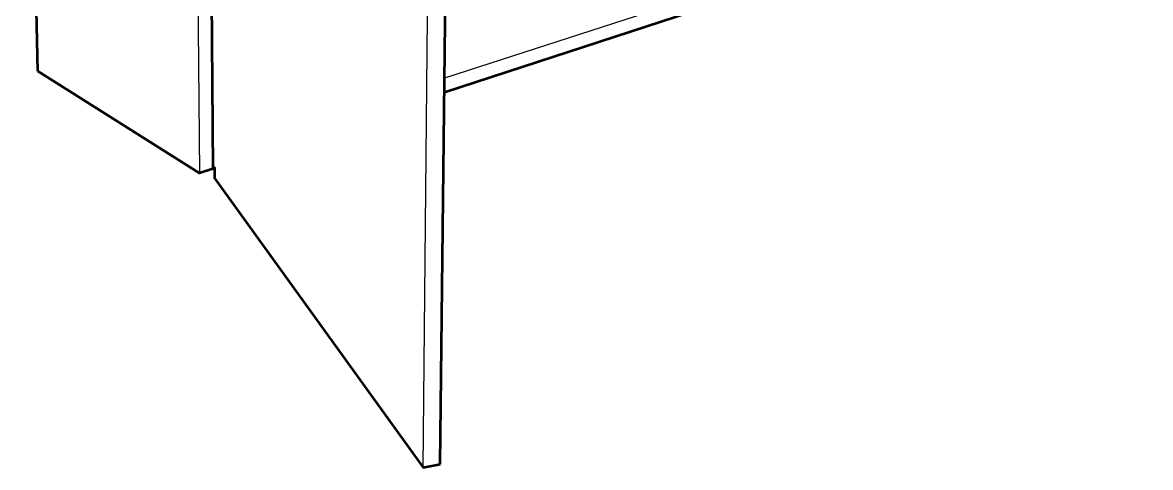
# Model space of a CAD drawing. Header units: inches. Extents: x 0.5 to 7.8, y 1 to 11.1.
# Drawn here: x 1.281 to 4.795, y 0.991 to 2.376 of the extents above; entities that cross this region are included whole.
import ezdxf

# ---------------------------------------------------------------- set-up
doc = ezdxf.new("R2010")
doc.units = ezdxf.units.IN
doc.header["$MEASUREMENT"] = 0
doc.layers.add('PDF_Geometry', color=7, linetype='Continuous')

msp = doc.modelspace()

# ---------------------------------------------------------------- linework, layer by layer
at = {"layer": 'PDF_Geometry', "lineweight": 53}
for points in [[(1.3283, 2.2248), (1.2809, 4.4025)], [(1.8562, 4.175), (1.8735, 1.9211), (1.8318, 1.9075), (1.3283, 2.2248)], [(2.5826, 1.001), (2.61, 3.4781)], [(4.526, 2.7883), (2.5954, 2.1588)], [(1.8735, 1.9234), (1.879, 1.9252), (1.8792, 1.8913), (2.5292, 0.9912), (2.5826, 1.001)]]:
    msp.add_lwpolyline(points, dxfattribs=at)
at = {"layer": 'PDF_Geometry', "lineweight": 25}
for points in [[(1.8119, 4.1653), (1.8318, 1.9075)], [(2.5292, 0.9912), (2.5532, 3.4712), (1.8621, 4.145)], [(4.5285, 2.8289), (2.5959, 2.2029)]]:
    msp.add_lwpolyline(points, dxfattribs=at)
for points in [[(4.2275, 3.6534), (4.1858, 2.9098), (5.6446, 2.2241), (5.9893, 2.0726)], [(6.0627, 2.2768), (5.7459, 2.3828), (4.2756, 2.9134), (4.2275, 3.6534)]]:
    msp.add_open_spline(points, degree=3, dxfattribs=at)

doc.saveas('drawing.dxf')
